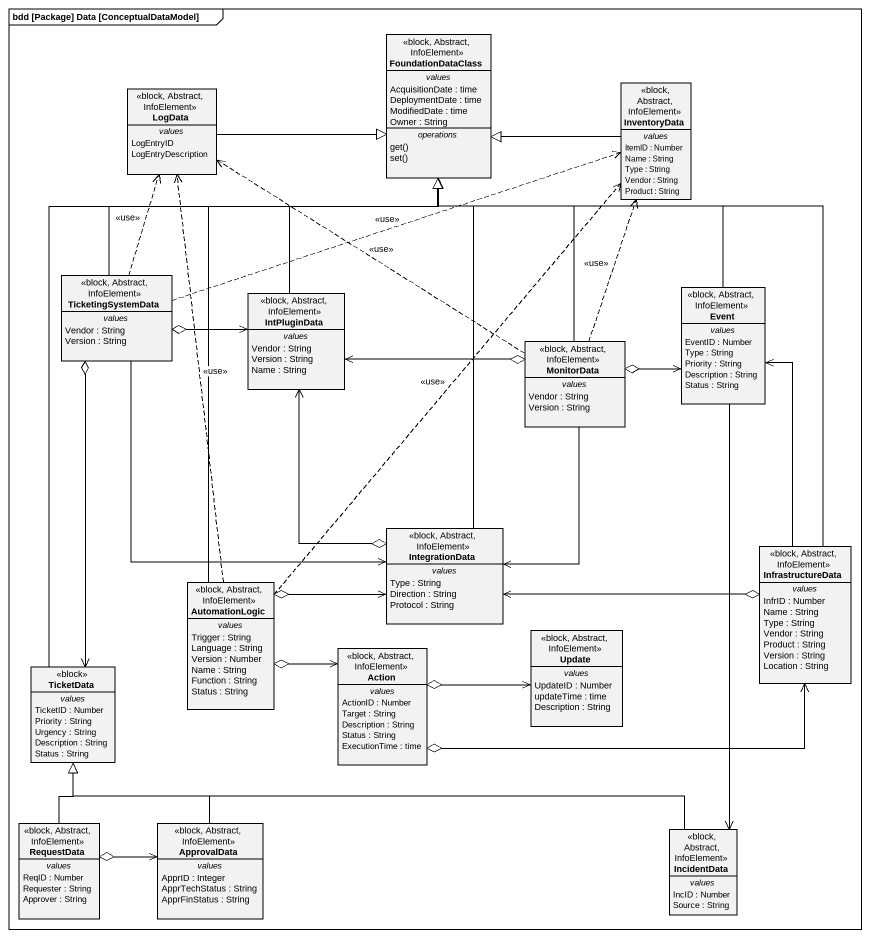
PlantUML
@startuml
mainframe bdd [Package] Data [ConceptualDataModel]
hide circle
hide empty members
class FoundationDataClass <<block, Abstract, InfoElement>> {
  -- values --
  AcquisitionDate : time
  DeploymentDate : time
  ModifiedDate : time
  Owner : String
  -- operations --
  get()
  set()
}
class InventoryData <<block, Abstract, InfoElement>> {
  -- values --
  ItemID : Number
  Name : String
  Type : String
  Vendor : String
  Product : String
}
class LogData <<block, Abstract, InfoElement>> {
  -- values --
  LogEntryID
  LogEntryDescription
}
class TicketingSystemData <<block, Abstract, InfoElement>> {
  -- values --
  Vendor : String
  Version : String
}
class IntPluginData <<block, Abstract, InfoElement>> {
  -- values --
  Vendor : String
  Version : String
  Name : String
}
class Event <<block, Abstract, InfoElement>> {
  -- values --
  EventID : Number
  Type : String
  Priority : String
  Description : String
  Status : String
}
class MonitorData <<block, Abstract, InfoElement>> {
  -- values --
  Vendor : String
  Version : String
}
class IntegrationData <<block, Abstract, InfoElement>> {
  -- values --
  Type : String
  Direction : String
  Protocol : String
}
class InfrastructureData <<block, Abstract, InfoElement>> {
  -- values --
  InfrID : Number
  Name : String
  Type : String
  Vendor : String
  Product : String
  Version : String
  Location : String
}
class AutomationLogic <<block, Abstract, InfoElement>> {
  -- values --
  Trigger : String
  Language : String
  Version : Number
  Name : String
  Function : String
  Status : String
}
class "Action" as Action_ <<block, Abstract, InfoElement>> {
  -- values --
  ActionID : Number
  Target : String
  Description : String
  Status : String
  ExecutionTime : time
}
class Update <<block, Abstract, InfoElement>> {
  -- values --
  UpdateID : Number
  updateTime : time
  Description : String
}
class TicketData <<block>> {
  -- values --
  TicketID : Number
  Priority : String
  Urgency : String
  Description : String
  Status : String
}
class RequestData <<block, Abstract, InfoElement>> {
  -- values --
  ReqID : Number
  Requester : String
  Approver : String
}
class ApprovalData <<block, Abstract, InfoElement>> {
  -- values --
  ApprID : Integer
  ApprTechStatus : String
  ApprFinStatus : String
}
class IncidentData <<block, Abstract, InfoElement>> {
  -- values --
  IncID : Number
  Source : String
}
InventoryData -left-|> FoundationDataClass
LogData -right-|> FoundationDataClass
TicketingSystemData -up-|> FoundationDataClass
TicketingSystemData .right.> InventoryData : <<use>>
TicketingSystemData .up.> LogData : <<use>>
TicketingSystemData o-right-> IntPluginData
TicketingSystemData --> IntegrationData
TicketingSystemData o--> TicketData
IntPluginData -up-|> FoundationDataClass
Event -up-|> FoundationDataClass
Event --> IncidentData
MonitorData -up-|> FoundationDataClass
MonitorData .up.> InventoryData : <<use>>
MonitorData .up.> LogData : <<use>>
MonitorData o-left-> IntPluginData
MonitorData o-right-> Event
MonitorData --> IntegrationData
IntegrationData -up-|> FoundationDataClass
IntegrationData o-up-> IntPluginData
InfrastructureData -up-|> FoundationDataClass
InfrastructureData -up-> Event
InfrastructureData o-left-> IntegrationData
AutomationLogic -up-|> FoundationDataClass
AutomationLogic .up.> InventoryData : <<use>>
AutomationLogic .up.> LogData : <<use>>
AutomationLogic o-right-> IntegrationData
AutomationLogic o-right-> Action_
Action_ o-right-> InfrastructureData
Action_ o-right-> Update
TicketData -up-|> FoundationDataClass
RequestData -up-|> TicketData
RequestData o-right-> ApprovalData
ApprovalData -up-|> TicketData
IncidentData -left-|> TicketData
@enduml
